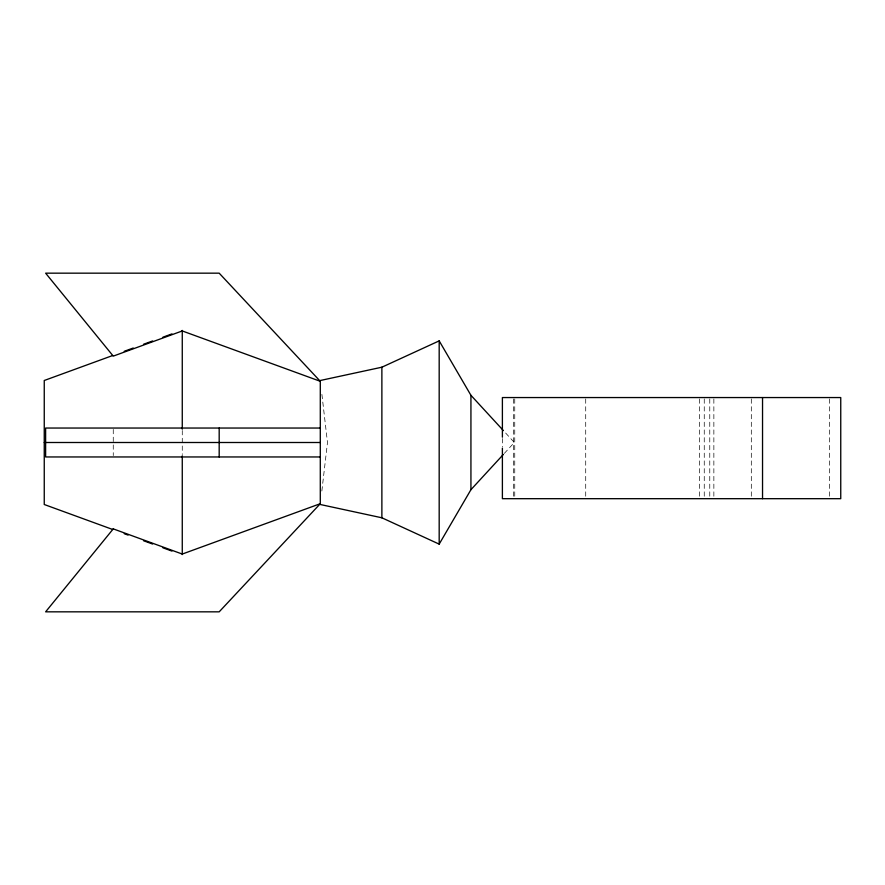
<?xml version="1.0" encoding="UTF-8"?>
<svg xmlns="http://www.w3.org/2000/svg" width="885" height="885" viewBox="0 0 885 885"><rect width="100%" height="100%" fill="white"/><g stroke="black" fill="none" stroke-linecap="round" stroke-linejoin="round"><path stroke-width="0.66" stroke-dasharray="4.42 3.32" d="M321.852 491.02L327.483 442.5L321.852 393.98M504.328 453.397L513.61 443.308L512.88 442.5L513.61 441.692L504.328 431.603M829.51 398.925L829.51 497.315M751.31 398.925L751.31 498.686M713.863 398.925L713.863 497.315M709.77 398.925L709.77 497.315M704.25 398.925L704.25 497.315M699.482 398.925L699.482 497.315M585.715 398.925L585.715 497.315M514.749 398.925L514.749 497.315M513.599 398.925L513.599 497.315M502.392 438.551L502.392 446.748M182.266 430.497L182.266 454.503M113.258 429.413L113.258 455.587"/><path stroke-width="1.33" d="M503.399 430.597L470.931 395.307L439.181 340.869L381.877 367.209L320.293 380.495L320.293 504.505L381.877 517.791L439.181 544.131L470.931 489.693L503.399 454.403M112.616 355.549L44.25 380.495L44.25 504.505L112.616 529.451M124.221 351.312L133.259 348.015M143.569 344.254L152.607 340.957M162.917 337.196L171.956 333.899M320.293 428.041L45.622 428.041L45.622 456.959L320.293 456.959M44.25 442.5L320.293 442.5M124.221 533.688L128.093 535.093M143.569 540.746L152.607 544.043M162.917 547.804L171.956 551.101M762.538 397.553L762.538 498.686M502.392 437.19L502.392 397.553L840.75 397.553L840.75 498.686L502.392 498.686L502.392 448.12M470.931 395.307L470.931 489.693M439.181 340.869L439.181 544.131M381.877 367.12L381.877 517.88M219.181 428.041L219.181 456.959M182.266 330.415L182.266 429.17M182.266 455.83L182.266 554.585M113.258 528.876L45.622 611.834L219.181 611.834L320.293 503.698L182.266 554.054L113.258 528.876M182.266 330.946L113.258 356.124L45.622 273.166L219.181 273.166L320.293 381.302L182.266 330.946"/></g></svg>
